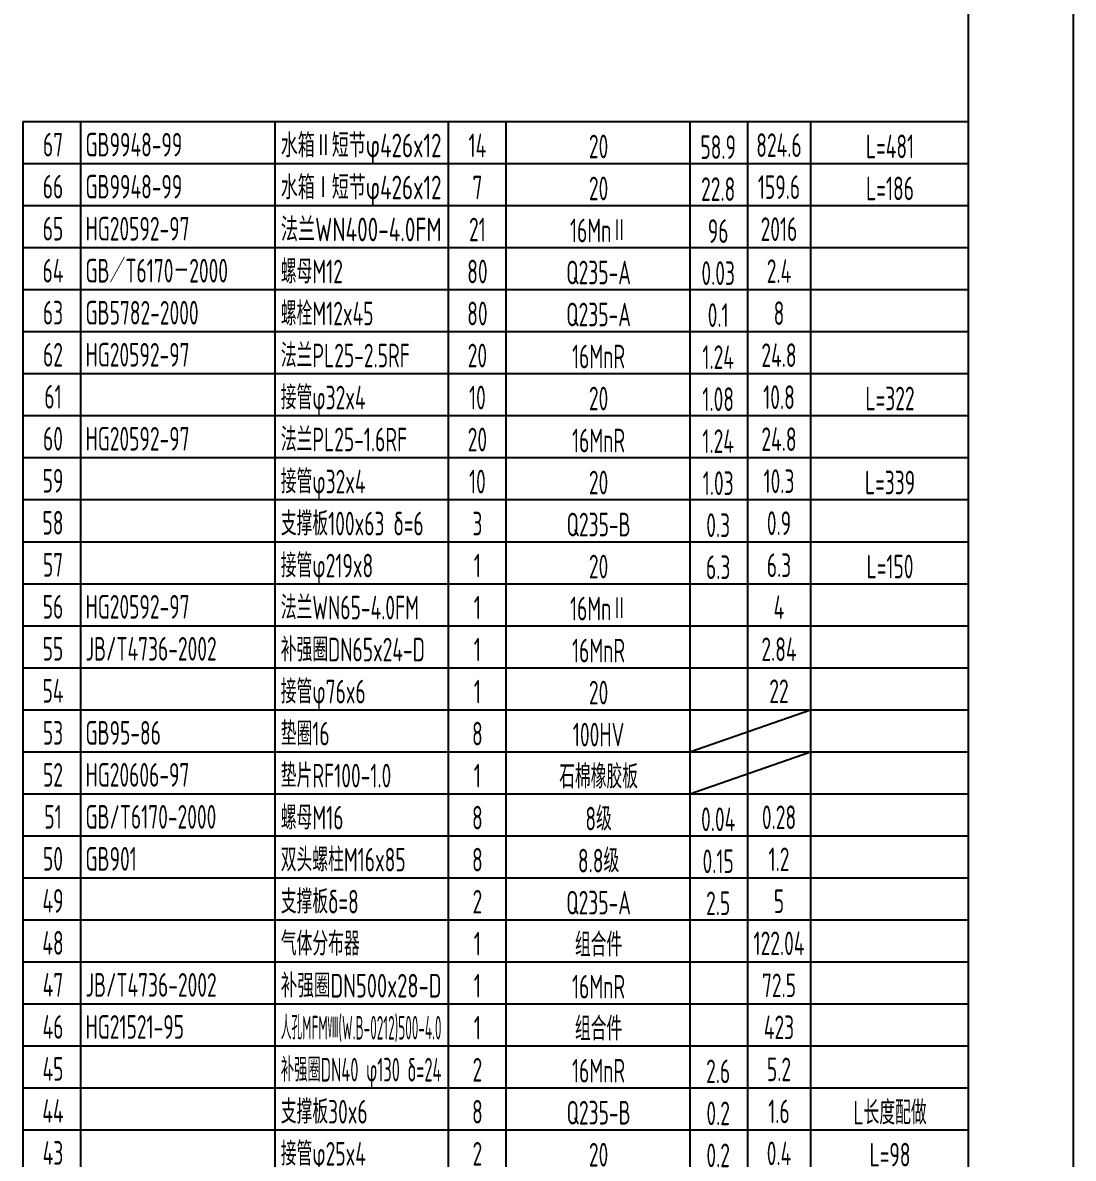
# Model space of a CAD drawing. Header units: millimetres. Extents: x -400 to 11480, y -400 to 24820.
# Drawn here: x 7480 to 11480, y 7912 to 12236 of the extents above; entities that cross this region are included whole.
import ezdxf
from ezdxf.enums import TextEntityAlignment as Align

# ---------------------------------------------------------------- set-up
doc = ezdxf.new("R2010")
doc.units = ezdxf.units.MM
doc.header["$LTSCALE"] = 200
for name, color, linetype in [('1轮廓实线层', 7, 'Continuous'), ('2细线层', 4, 'Continuous'), ('6文字层', 3, 'Continuous'), ('图框层', 7, 'Continuous')]:
    doc.layers.add(name, color=color, linetype=linetype)
doc.styles.add('PC_TEXTSTYLE', font='isocp.shx', dxfattribs={"width": 0.8, "bigfont": 'hzfs.shx'})

# ---------------------------------------------------------------- blocks, each defined once
blk = doc.blocks.new('PC_MXB_BLOCK')
at = {"layer": '1轮廓实线层'}
for p, q in [((-180, 8), (-180, 0)), ((0, 8), (0, 0))]:
    blk.add_line(p, q, dxfattribs=at)
at = {"layer": '2细线层'}
for p, q in [((-180, 8), (0, 8)), ((-169, 8), (-169, 0)), ((-132, 8), (-132, 0)), ((-99, 8), (-99, 0)), ((-88, 8), (-88, 0)), ((-53, 8), (-53, 0)), ((-42, 8), (-42, 0)), ((-30, 8), (-30, 0)), ((-180, 0), (0, 0))]:
    blk.add_line(p, q, dxfattribs=at)
at = {"layer": '6文字层', "style": 'PC_TEXTSTYLE'}
for tag, width, p, p2 in [('序号', 0.769182, (-178.38, 1.35), (-170.09, 1.35)), ('代号', 3.14773, (-168.05, 1.35), (-134.11, 1.35)), ('名称', 2.802424, (-130.87, 1.2), (-100.28, 1.2)), ('数量', 0.817449, (-97.88, 1.2), (-89, 1.2)), ('材料', 2.943328, (-86.43, 1.01), (-54.3, 1.01)), ('单重', 0.854038, (-52.21, 0.89), (-43, 0.89)), ('总重', 0.958888, (-41.2, 1.27), (-30.86, 1.27)), ('备注', 2.494074, (-28.61, 1.02), (-1.16, 1.02))]:
    blk.add_attdef(tag, text='', height=4.5, dxfattribs=dict(at, width=width)).set_placement(p, p2, align=Align.FIT)

msp = doc.modelspace()

# ---------------------------------------------------------------- linework, layer by layer
at = {"layer": '1轮廓实线层'}
msp.add_line((11080, 24420), (11080, 0), dxfattribs=at)
at = {"layer": '2细线层'}
for p, q in [((11480, 24820), (11480, -400)), ((10020, 9460), (10480, 9620)), ((10020, 9300), (10480, 9460))]:
    msp.add_line(p, q, dxfattribs=at)

# ---------------------------------------------------------------- block references
at = {"layer": '图框层'}
ref = msp.add_blockref('PC_MXB_BLOCK', (11080, 11700), dxfattribs=dict(at, xscale=20, yscale=20, zscale=20))
ref.add_attrib('材料', '20', dxfattribs={"layer": '6文字层', "height": 90, "style": 'PC_TEXTSTYLE', "width": 0.667}).set_placement((9672.63, 11720.21), align=Align.CENTER)
ref.add_attrib('代号', 'GB9948-99', (7719.06, 11726.98), dxfattribs={"layer": '6文字层', "height": 90, "style": 'PC_TEXTSTYLE', "width": 0.667})
ref.add_attrib('序号', '67', dxfattribs={"layer": '6文字层', "height": 90, "style": 'PC_TEXTSTYLE', "width": 0.667}).set_placement((7595.3, 11726.98), align=Align.CENTER)
ref.add_attrib('名称', '水箱Ⅱ短节φ426x12', dxfattribs={"layer": '6文字层', "height": 90, "style": 'PC_TEXTSTYLE', "width": 0.639781}).set_placement((8462.67, 11723.91), (9074.48, 11723.91), align=Align.FIT)
ref.add_attrib('数量', '14', dxfattribs={"layer": '6文字层', "height": 90, "style": 'PC_TEXTSTYLE', "width": 0.667}).set_placement((9211.2, 11723.91), align=Align.CENTER)
ref.add_attrib('备注', 'L=481', dxfattribs={"layer": '6文字层', "height": 90, "style": 'PC_TEXTSTYLE', "width": 0.667}).set_placement((10782.29, 11720.49), align=Align.CENTER)
ref.add_attrib('单重', '58.9', dxfattribs={"layer": '6文字层', "height": 90, "style": 'PC_TEXTSTYLE', "width": 0.667}).set_placement((10127.93, 11717.74), align=Align.CENTER)
ref.add_attrib('总重', '824.6', dxfattribs={"layer": '6文字层', "height": 90, "style": 'PC_TEXTSTYLE', "width": 0.667}).set_placement((10359.49, 11725.31), align=Align.CENTER)
ref = msp.add_blockref('PC_MXB_BLOCK', (11080, 11540), dxfattribs=dict(at, xscale=20, yscale=20, zscale=20))
ref.add_attrib('材料', '20', dxfattribs={"layer": '6文字层', "height": 90, "style": 'PC_TEXTSTYLE', "width": 0.667}).set_placement((9672.63, 11560.21), align=Align.CENTER)
ref.add_attrib('代号', 'GB9948-99', (7719.06, 11566.98), dxfattribs={"layer": '6文字层', "height": 90, "style": 'PC_TEXTSTYLE', "width": 0.667})
ref.add_attrib('序号', '66', dxfattribs={"layer": '6文字层', "height": 90, "style": 'PC_TEXTSTYLE', "width": 0.667}).set_placement((7595.3, 11566.98), align=Align.CENTER)
ref.add_attrib('名称', '水箱Ⅰ短节φ426x12', dxfattribs={"layer": '6文字层', "height": 90, "style": 'PC_TEXTSTYLE', "width": 0.639781}).set_placement((8462.67, 11563.91), (9074.48, 11563.91), align=Align.FIT)
ref.add_attrib('数量', '7', dxfattribs={"layer": '6文字层', "height": 90, "style": 'PC_TEXTSTYLE', "width": 0.667}).set_placement((9211.2, 11563.91), align=Align.CENTER)
ref.add_attrib('备注', 'L=186', dxfattribs={"layer": '6文字层', "height": 90, "style": 'PC_TEXTSTYLE', "width": 0.667}).set_placement((10782.29, 11560.49), align=Align.CENTER)
ref.add_attrib('单重', '22.8', dxfattribs={"layer": '6文字层', "height": 90, "style": 'PC_TEXTSTYLE', "width": 0.667}).set_placement((10127.93, 11557.74), align=Align.CENTER)
ref.add_attrib('总重', '159.6', dxfattribs={"layer": '6文字层', "height": 90, "style": 'PC_TEXTSTYLE', "width": 0.667}).set_placement((10359.49, 11565.31), align=Align.CENTER)
ref = msp.add_blockref('PC_MXB_BLOCK', (11080, 11380), dxfattribs=dict(at, xscale=20, yscale=20, zscale=20))
ref.add_attrib('材料', '16MnⅡ', dxfattribs={"layer": '6文字层', "height": 90, "style": 'PC_TEXTSTYLE', "width": 0.667}).set_placement((9672.63, 11400.21), align=Align.CENTER)
ref.add_attrib('代号', 'HG20592-97', (7719.06, 11406.98), dxfattribs={"layer": '6文字层', "height": 90, "style": 'PC_TEXTSTYLE', "width": 0.667})
ref.add_attrib('序号', '65', dxfattribs={"layer": '6文字层', "height": 90, "style": 'PC_TEXTSTYLE', "width": 0.667}).set_placement((7595.3, 11406.98), align=Align.CENTER)
ref.add_attrib('名称', '法兰WN400-4.0FM', dxfattribs={"layer": '6文字层', "height": 90, "style": 'PC_TEXTSTYLE', "width": 0.661781}).set_placement((8462.67, 11403.91), (9074.48, 11403.91), align=Align.FIT)
ref.add_attrib('数量', '21', dxfattribs={"layer": '6文字层', "height": 90, "style": 'PC_TEXTSTYLE', "width": 0.667}).set_placement((9211.2, 11403.91), align=Align.CENTER)
ref.add_attrib('单重', '96', dxfattribs={"layer": '6文字层', "height": 90, "style": 'PC_TEXTSTYLE', "width": 0.667}).set_placement((10127.93, 11397.74), align=Align.CENTER)
ref.add_attrib('总重', '2016', dxfattribs={"layer": '6文字层', "height": 90, "style": 'PC_TEXTSTYLE', "width": 0.667}).set_placement((10359.49, 11405.31), align=Align.CENTER)
ref = msp.add_blockref('PC_MXB_BLOCK', (11080, 11220), dxfattribs=dict(at, xscale=20, yscale=20, zscale=20))
ref.add_attrib('材料', 'Q235-A', dxfattribs={"layer": '6文字层', "height": 90, "style": 'PC_TEXTSTYLE', "width": 0.667}).set_placement((9672.63, 11240.21), align=Align.CENTER)
ref.add_attrib('代号', 'GB／T6170－2000', (7719.06, 11246.98), dxfattribs={"layer": '6文字层', "height": 90, "style": 'PC_TEXTSTYLE', "width": 0.667})
ref.add_attrib('序号', '64', dxfattribs={"layer": '6文字层', "height": 90, "style": 'PC_TEXTSTYLE', "width": 0.667}).set_placement((7595.3, 11246.98), align=Align.CENTER)
ref.add_attrib('名称', '螺母M12', (8462.67, 11243.91), dxfattribs={"layer": '6文字层', "height": 90, "style": 'PC_TEXTSTYLE', "width": 0.667})
ref.add_attrib('数量', '80', dxfattribs={"layer": '6文字层', "height": 90, "style": 'PC_TEXTSTYLE', "width": 0.667}).set_placement((9211.2, 11243.91), align=Align.CENTER)
ref.add_attrib('单重', '0.03', dxfattribs={"layer": '6文字层', "height": 90, "style": 'PC_TEXTSTYLE', "width": 0.667}).set_placement((10127.93, 11237.74), align=Align.CENTER)
ref.add_attrib('总重', '2.4', dxfattribs={"layer": '6文字层', "height": 90, "style": 'PC_TEXTSTYLE', "width": 0.667}).set_placement((10359.49, 11245.31), align=Align.CENTER)
ref = msp.add_blockref('PC_MXB_BLOCK', (11080, 11060), dxfattribs=dict(at, xscale=20, yscale=20, zscale=20))
ref.add_attrib('材料', 'Q235-A', dxfattribs={"layer": '6文字层', "height": 90, "style": 'PC_TEXTSTYLE', "width": 0.667}).set_placement((9672.63, 11080.21), align=Align.CENTER)
ref.add_attrib('代号', 'GB5782-2000', (7719.06, 11086.98), dxfattribs={"layer": '6文字层', "height": 90, "style": 'PC_TEXTSTYLE', "width": 0.667})
ref.add_attrib('序号', '63', dxfattribs={"layer": '6文字层', "height": 90, "style": 'PC_TEXTSTYLE', "width": 0.667}).set_placement((7595.3, 11086.98), align=Align.CENTER)
ref.add_attrib('名称', '螺栓M12x45', (8462.67, 11083.91), dxfattribs={"layer": '6文字层', "height": 90, "style": 'PC_TEXTSTYLE', "width": 0.667})
ref.add_attrib('数量', '80', dxfattribs={"layer": '6文字层', "height": 90, "style": 'PC_TEXTSTYLE', "width": 0.667}).set_placement((9211.2, 11083.91), align=Align.CENTER)
ref.add_attrib('单重', '0.1', dxfattribs={"layer": '6文字层', "height": 90, "style": 'PC_TEXTSTYLE', "width": 0.667}).set_placement((10127.93, 11077.74), align=Align.CENTER)
ref.add_attrib('总重', '8', dxfattribs={"layer": '6文字层', "height": 90, "style": 'PC_TEXTSTYLE', "width": 0.667}).set_placement((10359.49, 11085.31), align=Align.CENTER)
ref = msp.add_blockref('PC_MXB_BLOCK', (11080, 10900), dxfattribs=dict(at, xscale=20, yscale=20, zscale=20))
ref.add_attrib('材料', '16MnR', dxfattribs={"layer": '6文字层', "height": 90, "style": 'PC_TEXTSTYLE', "width": 0.667}).set_placement((9672.63, 10920.21), align=Align.CENTER)
ref.add_attrib('代号', 'HG20592-97', (7719.06, 10926.98), dxfattribs={"layer": '6文字层', "height": 90, "style": 'PC_TEXTSTYLE', "width": 0.667})
ref.add_attrib('序号', '62', dxfattribs={"layer": '6文字层', "height": 90, "style": 'PC_TEXTSTYLE', "width": 0.667}).set_placement((7595.3, 10926.98), align=Align.CENTER)
ref.add_attrib('名称', '法兰PL25-2.5RF', (8462.67, 10923.91), dxfattribs={"layer": '6文字层', "height": 90, "style": 'PC_TEXTSTYLE', "width": 0.667})
ref.add_attrib('数量', '20', dxfattribs={"layer": '6文字层', "height": 90, "style": 'PC_TEXTSTYLE', "width": 0.667}).set_placement((9211.2, 10923.91), align=Align.CENTER)
ref.add_attrib('单重', '1.24', dxfattribs={"layer": '6文字层', "height": 90, "style": 'PC_TEXTSTYLE', "width": 0.667}).set_placement((10127.93, 10917.74), align=Align.CENTER)
ref.add_attrib('总重', '24.8', dxfattribs={"layer": '6文字层', "height": 90, "style": 'PC_TEXTSTYLE', "width": 0.667}).set_placement((10359.49, 10925.31), align=Align.CENTER)
ref = msp.add_blockref('PC_MXB_BLOCK', (11080, 10740), dxfattribs=dict(at, xscale=20, yscale=20, zscale=20))
ref.add_attrib('材料', '20', dxfattribs={"layer": '6文字层', "height": 90, "style": 'PC_TEXTSTYLE', "width": 0.667}).set_placement((9672.63, 10760.21), align=Align.CENTER)
ref.add_attrib('序号', '61', dxfattribs={"layer": '6文字层', "height": 90, "style": 'PC_TEXTSTYLE', "width": 0.667}).set_placement((7595.3, 10766.98), align=Align.CENTER)
ref.add_attrib('名称', '接管φ32x4', (8462.67, 10763.91), dxfattribs={"layer": '6文字层', "height": 90, "style": 'PC_TEXTSTYLE', "width": 0.667})
ref.add_attrib('数量', '10', dxfattribs={"layer": '6文字层', "height": 90, "style": 'PC_TEXTSTYLE', "width": 0.667}).set_placement((9211.2, 10763.91), align=Align.CENTER)
ref.add_attrib('备注', 'L=322', dxfattribs={"layer": '6文字层', "height": 90, "style": 'PC_TEXTSTYLE', "width": 0.667}).set_placement((10782.29, 10760.49), align=Align.CENTER)
ref.add_attrib('单重', '1.08', dxfattribs={"layer": '6文字层', "height": 90, "style": 'PC_TEXTSTYLE', "width": 0.667}).set_placement((10127.93, 10757.74), align=Align.CENTER)
ref.add_attrib('总重', '10.8', dxfattribs={"layer": '6文字层', "height": 90, "style": 'PC_TEXTSTYLE', "width": 0.667}).set_placement((10359.49, 10765.31), align=Align.CENTER)
ref = msp.add_blockref('PC_MXB_BLOCK', (11080, 10580), dxfattribs=dict(at, xscale=20, yscale=20, zscale=20))
ref.add_attrib('材料', '16MnR', dxfattribs={"layer": '6文字层', "height": 90, "style": 'PC_TEXTSTYLE', "width": 0.667}).set_placement((9672.63, 10600.21), align=Align.CENTER)
ref.add_attrib('代号', 'HG20592-97', (7719.06, 10606.98), dxfattribs={"layer": '6文字层', "height": 90, "style": 'PC_TEXTSTYLE', "width": 0.667})
ref.add_attrib('序号', '60', dxfattribs={"layer": '6文字层', "height": 90, "style": 'PC_TEXTSTYLE', "width": 0.667}).set_placement((7595.3, 10606.98), align=Align.CENTER)
ref.add_attrib('名称', '法兰PL25-1.6RF', (8462.67, 10603.91), dxfattribs={"layer": '6文字层', "height": 90, "style": 'PC_TEXTSTYLE', "width": 0.667})
ref.add_attrib('数量', '20', dxfattribs={"layer": '6文字层', "height": 90, "style": 'PC_TEXTSTYLE', "width": 0.667}).set_placement((9211.2, 10603.91), align=Align.CENTER)
ref.add_attrib('单重', '1.24', dxfattribs={"layer": '6文字层', "height": 90, "style": 'PC_TEXTSTYLE', "width": 0.667}).set_placement((10127.93, 10597.74), align=Align.CENTER)
ref.add_attrib('总重', '24.8', dxfattribs={"layer": '6文字层', "height": 90, "style": 'PC_TEXTSTYLE', "width": 0.667}).set_placement((10359.49, 10605.31), align=Align.CENTER)
ref = msp.add_blockref('PC_MXB_BLOCK', (11080, 10420), dxfattribs=dict(at, xscale=20, yscale=20, zscale=20))
ref.add_attrib('材料', '20', dxfattribs={"layer": '6文字层', "height": 90, "style": 'PC_TEXTSTYLE', "width": 0.667}).set_placement((9672.63, 10440.21), align=Align.CENTER)
ref.add_attrib('序号', '59', dxfattribs={"layer": '6文字层', "height": 90, "style": 'PC_TEXTSTYLE', "width": 0.667}).set_placement((7595.3, 10446.98), align=Align.CENTER)
ref.add_attrib('名称', '接管φ32x4', (8462.67, 10443.91), dxfattribs={"layer": '6文字层', "height": 90, "style": 'PC_TEXTSTYLE', "width": 0.667})
ref.add_attrib('数量', '10', dxfattribs={"layer": '6文字层', "height": 90, "style": 'PC_TEXTSTYLE', "width": 0.667}).set_placement((9211.2, 10443.91), align=Align.CENTER)
ref.add_attrib('备注', 'L=339', dxfattribs={"layer": '6文字层', "height": 90, "style": 'PC_TEXTSTYLE', "width": 0.667}).set_placement((10782.29, 10440.49), align=Align.CENTER)
ref.add_attrib('单重', '1.03', dxfattribs={"layer": '6文字层', "height": 90, "style": 'PC_TEXTSTYLE', "width": 0.667}).set_placement((10127.93, 10437.74), align=Align.CENTER)
ref.add_attrib('总重', '10.3', dxfattribs={"layer": '6文字层', "height": 90, "style": 'PC_TEXTSTYLE', "width": 0.667}).set_placement((10359.49, 10445.31), align=Align.CENTER)
ref = msp.add_blockref('PC_MXB_BLOCK', (11080, 10260), dxfattribs=dict(at, xscale=20, yscale=20, zscale=20))
ref.add_attrib('材料', 'Q235-B', dxfattribs={"layer": '6文字层', "height": 90, "style": 'PC_TEXTSTYLE', "width": 0.667}).set_placement((9672.63, 10280.21), align=Align.CENTER)
ref.add_attrib('序号', '58', dxfattribs={"layer": '6文字层', "height": 90, "style": 'PC_TEXTSTYLE', "width": 0.667}).set_placement((7595.3, 10286.98), align=Align.CENTER)
ref.add_attrib('名称', '支撑板100x63 δ=6', (8462.67, 10283.91), dxfattribs={"layer": '6文字层', "height": 90, "style": 'PC_TEXTSTYLE', "width": 0.667})
ref.add_attrib('数量', '3', dxfattribs={"layer": '6文字层', "height": 90, "style": 'PC_TEXTSTYLE', "width": 0.667}).set_placement((9211.2, 10283.91), align=Align.CENTER)
ref.add_attrib('单重', '0.3', dxfattribs={"layer": '6文字层', "height": 90, "style": 'PC_TEXTSTYLE', "width": 0.667}).set_placement((10127.93, 10277.74), align=Align.CENTER)
ref.add_attrib('总重', '0.9', dxfattribs={"layer": '6文字层', "height": 90, "style": 'PC_TEXTSTYLE', "width": 0.667}).set_placement((10359.49, 10285.31), align=Align.CENTER)
ref = msp.add_blockref('PC_MXB_BLOCK', (11080, 10100), dxfattribs=dict(at, xscale=20, yscale=20, zscale=20))
ref.add_attrib('材料', '20', dxfattribs={"layer": '6文字层', "height": 90, "style": 'PC_TEXTSTYLE', "width": 0.667}).set_placement((9672.63, 10120.21), align=Align.CENTER)
ref.add_attrib('序号', '57', dxfattribs={"layer": '6文字层', "height": 90, "style": 'PC_TEXTSTYLE', "width": 0.667}).set_placement((7595.3, 10126.98), align=Align.CENTER)
ref.add_attrib('名称', '接管φ219x8', (8462.67, 10123.91), dxfattribs={"layer": '6文字层', "height": 90, "style": 'PC_TEXTSTYLE', "width": 0.667})
ref.add_attrib('数量', '1', dxfattribs={"layer": '6文字层', "height": 90, "style": 'PC_TEXTSTYLE', "width": 0.667}).set_placement((9211.2, 10123.91), align=Align.CENTER)
ref.add_attrib('备注', 'L=150', dxfattribs={"layer": '6文字层', "height": 90, "style": 'PC_TEXTSTYLE', "width": 0.667}).set_placement((10782.29, 10120.49), align=Align.CENTER)
ref.add_attrib('单重', '6.3', dxfattribs={"layer": '6文字层', "height": 90, "style": 'PC_TEXTSTYLE', "width": 0.667}).set_placement((10127.93, 10117.74), align=Align.CENTER)
ref.add_attrib('总重', '6.3', dxfattribs={"layer": '6文字层', "height": 90, "style": 'PC_TEXTSTYLE', "width": 0.667}).set_placement((10359.49, 10125.31), align=Align.CENTER)
ref = msp.add_blockref('PC_MXB_BLOCK', (11080, 9940), dxfattribs=dict(at, xscale=20, yscale=20, zscale=20))
ref.add_attrib('材料', '16MnⅡ', dxfattribs={"layer": '6文字层', "height": 90, "style": 'PC_TEXTSTYLE', "width": 0.667}).set_placement((9672.63, 9960.21), align=Align.CENTER)
ref.add_attrib('代号', 'HG20592-97', (7719.06, 9966.98), dxfattribs={"layer": '6文字层', "height": 90, "style": 'PC_TEXTSTYLE', "width": 0.667})
ref.add_attrib('序号', '56', dxfattribs={"layer": '6文字层', "height": 90, "style": 'PC_TEXTSTYLE', "width": 0.667}).set_placement((7595.3, 9966.98), align=Align.CENTER)
ref.add_attrib('名称', '法兰WN65-4.0FM', (8462.67, 9963.91), dxfattribs={"layer": '6文字层', "height": 90, "style": 'PC_TEXTSTYLE', "width": 0.667})
ref.add_attrib('数量', '1', dxfattribs={"layer": '6文字层', "height": 90, "style": 'PC_TEXTSTYLE', "width": 0.667}).set_placement((9211.2, 9963.91), align=Align.CENTER)
ref.add_attrib('总重', '4', dxfattribs={"layer": '6文字层', "height": 90, "style": 'PC_TEXTSTYLE', "width": 0.667}).set_placement((10359.49, 9965.31), align=Align.CENTER)
ref = msp.add_blockref('PC_MXB_BLOCK', (11080, 9780), dxfattribs=dict(at, xscale=20, yscale=20, zscale=20))
ref.add_attrib('材料', '16MnR', dxfattribs={"layer": '6文字层', "height": 90, "style": 'PC_TEXTSTYLE', "width": 0.667}).set_placement((9672.63, 9800.21), align=Align.CENTER)
ref.add_attrib('代号', 'JB/T4736-2002', (7719.06, 9806.98), dxfattribs={"layer": '6文字层', "height": 90, "style": 'PC_TEXTSTYLE', "width": 0.667})
ref.add_attrib('序号', '55', dxfattribs={"layer": '6文字层', "height": 90, "style": 'PC_TEXTSTYLE', "width": 0.667}).set_placement((7595.3, 9806.98), align=Align.CENTER)
ref.add_attrib('名称', '补强圈DN65x24-D', (8462.67, 9803.91), dxfattribs={"layer": '6文字层', "height": 90, "style": 'PC_TEXTSTYLE', "width": 0.667})
ref.add_attrib('数量', '1', dxfattribs={"layer": '6文字层', "height": 90, "style": 'PC_TEXTSTYLE', "width": 0.667}).set_placement((9211.2, 9803.91), align=Align.CENTER)
ref.add_attrib('总重', '2.84', dxfattribs={"layer": '6文字层', "height": 90, "style": 'PC_TEXTSTYLE', "width": 0.667}).set_placement((10359.49, 9805.31), align=Align.CENTER)
ref = msp.add_blockref('PC_MXB_BLOCK', (11080, 9620), dxfattribs=dict(at, xscale=20, yscale=20, zscale=20))
ref.add_attrib('材料', '20', dxfattribs={"layer": '6文字层', "height": 90, "style": 'PC_TEXTSTYLE', "width": 0.667}).set_placement((9672.63, 9640.21), align=Align.CENTER)
ref.add_attrib('序号', '54', dxfattribs={"layer": '6文字层', "height": 90, "style": 'PC_TEXTSTYLE', "width": 0.667}).set_placement((7595.3, 9646.98), align=Align.CENTER)
ref.add_attrib('名称', '接管φ76x6', (8462.67, 9643.91), dxfattribs={"layer": '6文字层', "height": 90, "style": 'PC_TEXTSTYLE', "width": 0.667})
ref.add_attrib('数量', '1', dxfattribs={"layer": '6文字层', "height": 90, "style": 'PC_TEXTSTYLE', "width": 0.667}).set_placement((9211.2, 9643.91), align=Align.CENTER)
ref.add_attrib('总重', '22', dxfattribs={"layer": '6文字层', "height": 90, "style": 'PC_TEXTSTYLE', "width": 0.667}).set_placement((10359.49, 9645.31), align=Align.CENTER)
ref = msp.add_blockref('PC_MXB_BLOCK', (11080, 9460), dxfattribs=dict(at, xscale=20, yscale=20, zscale=20))
ref.add_attrib('材料', '100HV', dxfattribs={"layer": '6文字层', "height": 90, "style": 'PC_TEXTSTYLE', "width": 0.667}).set_placement((9672.63, 9480.21), align=Align.CENTER)
ref.add_attrib('代号', 'GB95-86', (7719.06, 9486.98), dxfattribs={"layer": '6文字层', "height": 90, "style": 'PC_TEXTSTYLE', "width": 0.667})
ref.add_attrib('序号', '53', dxfattribs={"layer": '6文字层', "height": 90, "style": 'PC_TEXTSTYLE', "width": 0.667}).set_placement((7595.3, 9486.98), align=Align.CENTER)
ref.add_attrib('名称', '垫圈16', (8462.67, 9483.91), dxfattribs={"layer": '6文字层', "height": 90, "style": 'PC_TEXTSTYLE', "width": 0.667})
ref.add_attrib('数量', '8', dxfattribs={"layer": '6文字层', "height": 90, "style": 'PC_TEXTSTYLE', "width": 0.667}).set_placement((9211.2, 9483.91), align=Align.CENTER)
ref = msp.add_blockref('PC_MXB_BLOCK', (11080, 9300), dxfattribs=dict(at, xscale=20, yscale=20, zscale=20))
ref.add_attrib('材料', '石棉橡胶板', dxfattribs={"layer": '6文字层', "height": 90, "style": 'PC_TEXTSTYLE', "width": 0.667}).set_placement((9672.63, 9320.21), align=Align.CENTER)
ref.add_attrib('代号', 'HG20606-97', (7719.06, 9326.98), dxfattribs={"layer": '6文字层', "height": 90, "style": 'PC_TEXTSTYLE', "width": 0.667})
ref.add_attrib('序号', '52', dxfattribs={"layer": '6文字层', "height": 90, "style": 'PC_TEXTSTYLE', "width": 0.667}).set_placement((7595.3, 9326.98), align=Align.CENTER)
ref.add_attrib('名称', '垫片RF100-1.0', (8462.67, 9323.91), dxfattribs={"layer": '6文字层', "height": 90, "style": 'PC_TEXTSTYLE', "width": 0.667})
ref.add_attrib('数量', '1', dxfattribs={"layer": '6文字层', "height": 90, "style": 'PC_TEXTSTYLE', "width": 0.667}).set_placement((9211.2, 9323.91), align=Align.CENTER)
ref = msp.add_blockref('PC_MXB_BLOCK', (11080, 9140), dxfattribs=dict(at, xscale=20, yscale=20, zscale=20))
ref.add_attrib('材料', '8级', dxfattribs={"layer": '6文字层', "height": 90, "style": 'PC_TEXTSTYLE', "width": 0.667}).set_placement((9672.63, 9160.21), align=Align.CENTER)
ref.add_attrib('代号', 'GB/T6170-2000', (7719.06, 9166.98), dxfattribs={"layer": '6文字层', "height": 90, "style": 'PC_TEXTSTYLE', "width": 0.667})
ref.add_attrib('序号', '51', dxfattribs={"layer": '6文字层', "height": 90, "style": 'PC_TEXTSTYLE', "width": 0.667}).set_placement((7595.3, 9166.98), align=Align.CENTER)
ref.add_attrib('名称', '螺母M16', (8462.67, 9163.91), dxfattribs={"layer": '6文字层', "height": 90, "style": 'PC_TEXTSTYLE', "width": 0.667})
ref.add_attrib('数量', '8', dxfattribs={"layer": '6文字层', "height": 90, "style": 'PC_TEXTSTYLE', "width": 0.667}).set_placement((9211.2, 9163.91), align=Align.CENTER)
ref.add_attrib('单重', '0.04', dxfattribs={"layer": '6文字层', "height": 90, "style": 'PC_TEXTSTYLE', "width": 0.667}).set_placement((10127.93, 9157.74), align=Align.CENTER)
ref.add_attrib('总重', '0.28', dxfattribs={"layer": '6文字层', "height": 90, "style": 'PC_TEXTSTYLE', "width": 0.667}).set_placement((10359.49, 9165.31), align=Align.CENTER)
ref = msp.add_blockref('PC_MXB_BLOCK', (11080, 8980), dxfattribs=dict(at, xscale=20, yscale=20, zscale=20))
ref.add_attrib('材料', '8.8级', dxfattribs={"layer": '6文字层', "height": 90, "style": 'PC_TEXTSTYLE', "width": 0.667}).set_placement((9672.63, 9000.21), align=Align.CENTER)
ref.add_attrib('代号', 'GB901', (7719.06, 9006.98), dxfattribs={"layer": '6文字层', "height": 90, "style": 'PC_TEXTSTYLE', "width": 0.667})
ref.add_attrib('序号', '50', dxfattribs={"layer": '6文字层', "height": 90, "style": 'PC_TEXTSTYLE', "width": 0.667}).set_placement((7595.3, 9006.98), align=Align.CENTER)
ref.add_attrib('名称', '双头螺柱M16x85', (8462.67, 9003.91), dxfattribs={"layer": '6文字层', "height": 90, "style": 'PC_TEXTSTYLE', "width": 0.667})
ref.add_attrib('数量', '8', dxfattribs={"layer": '6文字层', "height": 90, "style": 'PC_TEXTSTYLE', "width": 0.667}).set_placement((9211.2, 9003.91), align=Align.CENTER)
ref.add_attrib('单重', '0.15', dxfattribs={"layer": '6文字层', "height": 90, "style": 'PC_TEXTSTYLE', "width": 0.667}).set_placement((10127.93, 8997.74), align=Align.CENTER)
ref.add_attrib('总重', '1.2', dxfattribs={"layer": '6文字层', "height": 90, "style": 'PC_TEXTSTYLE', "width": 0.667}).set_placement((10359.49, 9005.31), align=Align.CENTER)
ref = msp.add_blockref('PC_MXB_BLOCK', (11080, 8820), dxfattribs=dict(at, xscale=20, yscale=20, zscale=20))
ref.add_attrib('材料', 'Q235-A', dxfattribs={"layer": '6文字层', "height": 90, "style": 'PC_TEXTSTYLE', "width": 0.667}).set_placement((9672.63, 8840.21), align=Align.CENTER)
ref.add_attrib('序号', '49', dxfattribs={"layer": '6文字层', "height": 90, "style": 'PC_TEXTSTYLE', "width": 0.667}).set_placement((7595.3, 8846.98), align=Align.CENTER)
ref.add_attrib('名称', '支撑板δ=8', (8462.67, 8843.91), dxfattribs={"layer": '6文字层', "height": 90, "style": 'PC_TEXTSTYLE', "width": 0.667})
ref.add_attrib('数量', '2', dxfattribs={"layer": '6文字层', "height": 90, "style": 'PC_TEXTSTYLE', "width": 0.667}).set_placement((9211.2, 8843.91), align=Align.CENTER)
ref.add_attrib('单重', '2.5', dxfattribs={"layer": '6文字层', "height": 90, "style": 'PC_TEXTSTYLE', "width": 0.667}).set_placement((10127.93, 8837.74), align=Align.CENTER)
ref.add_attrib('总重', '5', dxfattribs={"layer": '6文字层', "height": 90, "style": 'PC_TEXTSTYLE', "width": 0.667}).set_placement((10359.49, 8845.31), align=Align.CENTER)
ref = msp.add_blockref('PC_MXB_BLOCK', (11080, 8660), dxfattribs=dict(at, xscale=20, yscale=20, zscale=20))
ref.add_attrib('材料', '组合件', dxfattribs={"layer": '6文字层', "height": 90, "style": 'PC_TEXTSTYLE', "width": 0.667}).set_placement((9672.63, 8680.21), align=Align.CENTER)
ref.add_attrib('序号', '48', dxfattribs={"layer": '6文字层', "height": 90, "style": 'PC_TEXTSTYLE', "width": 0.667}).set_placement((7595.3, 8686.98), align=Align.CENTER)
ref.add_attrib('名称', '气体分布器', (8462.67, 8683.91), dxfattribs={"layer": '6文字层', "height": 90, "style": 'PC_TEXTSTYLE', "width": 0.667})
ref.add_attrib('数量', '1', dxfattribs={"layer": '6文字层', "height": 90, "style": 'PC_TEXTSTYLE', "width": 0.667}).set_placement((9211.2, 8683.91), align=Align.CENTER)
ref.add_attrib('总重', '122.04', dxfattribs={"layer": '6文字层', "height": 90, "style": 'PC_TEXTSTYLE', "width": 0.667}).set_placement((10359.49, 8685.31), align=Align.CENTER)
ref = msp.add_blockref('PC_MXB_BLOCK', (11080, 8500), dxfattribs=dict(at, xscale=20, yscale=20, zscale=20))
ref.add_attrib('材料', '16MnR', dxfattribs={"layer": '6文字层', "height": 90, "style": 'PC_TEXTSTYLE', "width": 0.667}).set_placement((9672.63, 8520.21), align=Align.CENTER)
ref.add_attrib('代号', 'JB/T4736-2002', (7719.06, 8526.98), dxfattribs={"layer": '6文字层', "height": 90, "style": 'PC_TEXTSTYLE', "width": 0.667})
ref.add_attrib('序号', '47', dxfattribs={"layer": '6文字层', "height": 90, "style": 'PC_TEXTSTYLE', "width": 0.667}).set_placement((7595.3, 8526.98), align=Align.CENTER)
ref.add_attrib('名称', '补强圈DN500x28-D', dxfattribs={"layer": '6文字层', "height": 90, "style": 'PC_TEXTSTYLE', "width": 0.64495}).set_placement((8462.67, 8523.91), (9074.48, 8523.91), align=Align.FIT)
ref.add_attrib('数量', '1', dxfattribs={"layer": '6文字层', "height": 90, "style": 'PC_TEXTSTYLE', "width": 0.667}).set_placement((9211.2, 8523.91), align=Align.CENTER)
ref.add_attrib('总重', '72.5', dxfattribs={"layer": '6文字层', "height": 90, "style": 'PC_TEXTSTYLE', "width": 0.667}).set_placement((10359.49, 8525.31), align=Align.CENTER)
ref = msp.add_blockref('PC_MXB_BLOCK', (11080, 8340), dxfattribs=dict(at, xscale=20, yscale=20, zscale=20))
ref.add_attrib('材料', '组合件', dxfattribs={"layer": '6文字层', "height": 90, "style": 'PC_TEXTSTYLE', "width": 0.667}).set_placement((9672.63, 8360.21), align=Align.CENTER)
ref.add_attrib('代号', 'HG21521-95', (7719.06, 8366.98), dxfattribs={"layer": '6文字层', "height": 90, "style": 'PC_TEXTSTYLE', "width": 0.667})
ref.add_attrib('序号', '46', dxfattribs={"layer": '6文字层', "height": 90, "style": 'PC_TEXTSTYLE', "width": 0.667}).set_placement((7595.3, 8366.98), align=Align.CENTER)
ref.add_attrib('名称', '人孔MFMⅧ(W.B-0212)500-4.0', dxfattribs={"layer": '6文字层', "height": 90, "style": 'PC_TEXTSTYLE', "width": 0.410543}).set_placement((8462.67, 8363.91), (9074.48, 8363.91), align=Align.FIT)
ref.add_attrib('数量', '1', dxfattribs={"layer": '6文字层', "height": 90, "style": 'PC_TEXTSTYLE', "width": 0.667}).set_placement((9211.2, 8363.91), align=Align.CENTER)
ref.add_attrib('总重', '423', dxfattribs={"layer": '6文字层', "height": 90, "style": 'PC_TEXTSTYLE', "width": 0.667}).set_placement((10359.49, 8365.31), align=Align.CENTER)
ref = msp.add_blockref('PC_MXB_BLOCK', (11080, 8180), dxfattribs=dict(at, xscale=20, yscale=20, zscale=20))
ref.add_attrib('材料', '16MnR', dxfattribs={"layer": '6文字层', "height": 90, "style": 'PC_TEXTSTYLE', "width": 0.667}).set_placement((9672.63, 8200.21), align=Align.CENTER)
ref.add_attrib('序号', '45', dxfattribs={"layer": '6文字层', "height": 90, "style": 'PC_TEXTSTYLE', "width": 0.667}).set_placement((7595.3, 8206.98), align=Align.CENTER)
ref.add_attrib('名称', '补强圈DN40 φ130 δ=24', dxfattribs={"layer": '6文字层', "height": 90, "style": 'PC_TEXTSTYLE', "width": 0.509048}).set_placement((8462.67, 8203.91), (9074.48, 8203.91), align=Align.FIT)
ref.add_attrib('数量', '2', dxfattribs={"layer": '6文字层', "height": 90, "style": 'PC_TEXTSTYLE', "width": 0.667}).set_placement((9211.2, 8203.91), align=Align.CENTER)
ref.add_attrib('单重', '2.6', dxfattribs={"layer": '6文字层', "height": 90, "style": 'PC_TEXTSTYLE', "width": 0.667}).set_placement((10127.93, 8197.74), align=Align.CENTER)
ref.add_attrib('总重', '5.2', dxfattribs={"layer": '6文字层', "height": 90, "style": 'PC_TEXTSTYLE', "width": 0.667}).set_placement((10359.49, 8205.31), align=Align.CENTER)
ref = msp.add_blockref('PC_MXB_BLOCK', (11080, 8020), dxfattribs=dict(at, xscale=20, yscale=20, zscale=20))
ref.add_attrib('材料', 'Q235-B', dxfattribs={"layer": '6文字层', "height": 90, "style": 'PC_TEXTSTYLE', "width": 0.667}).set_placement((9672.63, 8040.21), align=Align.CENTER)
ref.add_attrib('序号', '44', dxfattribs={"layer": '6文字层', "height": 90, "style": 'PC_TEXTSTYLE', "width": 0.667}).set_placement((7595.3, 8046.98), align=Align.CENTER)
ref.add_attrib('名称', '支撑板30x6', (8462.67, 8043.91), dxfattribs={"layer": '6文字层', "height": 90, "style": 'PC_TEXTSTYLE', "width": 0.667})
ref.add_attrib('数量', '8', dxfattribs={"layer": '6文字层', "height": 90, "style": 'PC_TEXTSTYLE', "width": 0.667}).set_placement((9211.2, 8043.91), align=Align.CENTER)
ref.add_attrib('备注', 'L长度配做', dxfattribs={"layer": '6文字层', "height": 90, "style": 'PC_TEXTSTYLE', "width": 0.667}).set_placement((10782.29, 8040.49), align=Align.CENTER)
ref.add_attrib('单重', '0.2', dxfattribs={"layer": '6文字层', "height": 90, "style": 'PC_TEXTSTYLE', "width": 0.667}).set_placement((10127.93, 8037.74), align=Align.CENTER)
ref.add_attrib('总重', '1.6', dxfattribs={"layer": '6文字层', "height": 90, "style": 'PC_TEXTSTYLE', "width": 0.667}).set_placement((10359.49, 8045.31), align=Align.CENTER)
ref = msp.add_blockref('PC_MXB_BLOCK', (11080, 7860), dxfattribs=dict(at, xscale=20, yscale=20, zscale=20))
ref.add_attrib('材料', '20', dxfattribs={"layer": '6文字层', "height": 90, "style": 'PC_TEXTSTYLE', "width": 0.667}).set_placement((9672.63, 7880.21), align=Align.CENTER)
ref.add_attrib('序号', '43', dxfattribs={"layer": '6文字层', "height": 90, "style": 'PC_TEXTSTYLE', "width": 0.667}).set_placement((7595.3, 7886.98), align=Align.CENTER)
ref.add_attrib('名称', '接管φ25x4', (8462.67, 7883.91), dxfattribs={"layer": '6文字层', "height": 90, "style": 'PC_TEXTSTYLE', "width": 0.667})
ref.add_attrib('数量', '2', dxfattribs={"layer": '6文字层', "height": 90, "style": 'PC_TEXTSTYLE', "width": 0.667}).set_placement((9211.2, 7883.91), align=Align.CENTER)
ref.add_attrib('备注', 'L=98', dxfattribs={"layer": '6文字层', "height": 90, "style": 'PC_TEXTSTYLE', "width": 0.667}).set_placement((10782.29, 7880.49), align=Align.CENTER)
ref.add_attrib('单重', '0.2', dxfattribs={"layer": '6文字层', "height": 90, "style": 'PC_TEXTSTYLE', "width": 0.667}).set_placement((10127.93, 7877.74), align=Align.CENTER)
ref.add_attrib('总重', '0.4', dxfattribs={"layer": '6文字层', "height": 90, "style": 'PC_TEXTSTYLE', "width": 0.667}).set_placement((10359.49, 7885.31), align=Align.CENTER)

doc.saveas('drawing.dxf')
